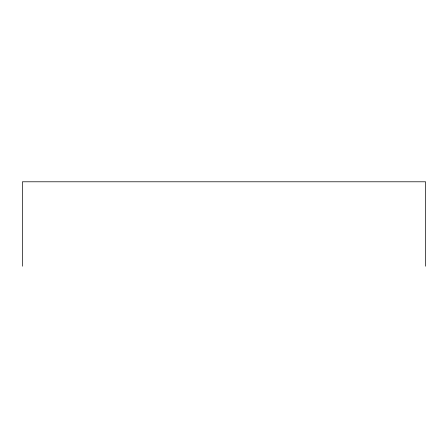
<?xml version="1.0" encoding="UTF-8"?>
<svg xmlns="http://www.w3.org/2000/svg" width="448" height="448" viewBox="0 0 448 448"><rect width="100%" height="100%" fill="white"/><g stroke="black" fill="none" stroke-linecap="round" stroke-linejoin="round"><path stroke-width="0.67" d="M425.6 266.213L425.6 181.787L22.4 181.787L22.4 266.213"/></g></svg>
